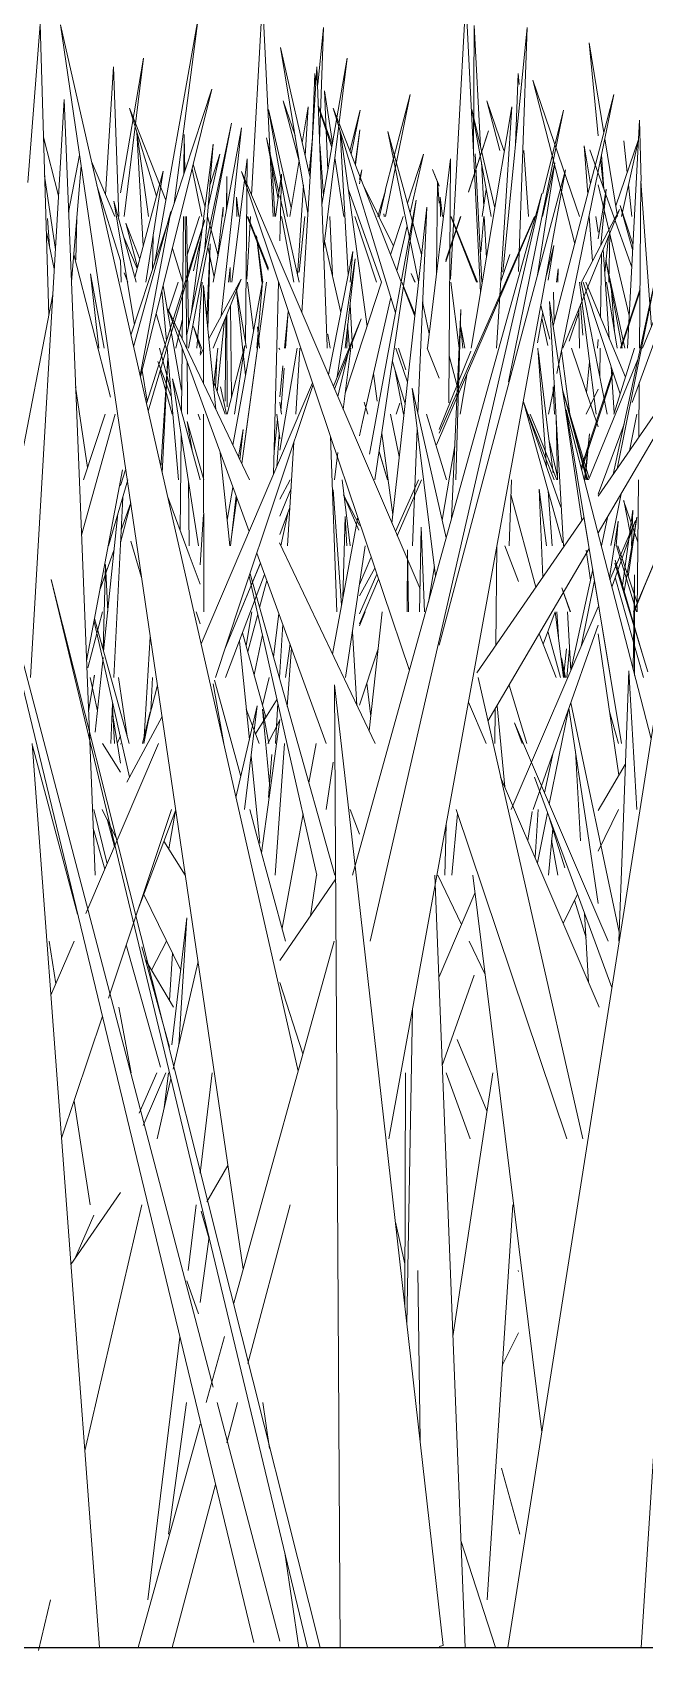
# Model space of a CAD drawing. Header units: millimetres. Extents: x -9575 to 27274, y -4387 to 11354.
# Drawn here: x -7275.6 to -7250, y 3047.9 to 3115.6 of the extents above; entities that cross this region are included whole.
import ezdxf

# ---------------------------------------------------------------- set-up
doc = ezdxf.new("R2010")
doc.units = ezdxf.units.MM
doc.layers.add('G-IMPT', color=8, linetype='Continuous', lineweight=9)

# ---------------------------------------------------------------- blocks, each defined once
blk = doc.blocks.new('Grass Array - 25_dwg-439225-North')
at = {"layer": 'G-IMPT'}
for p, q in [((-7270.509, 3105.937), (-7268.674, 3116.238)), ((-7269.675, 3108.476), (-7268.674, 3116.238)), ((-7257.136, 3110.69), (-7257.108, 3115.929)), ((-7256.841, 3110.872), (-7257.108, 3115.929)), ((-7263.979, 3109.559), (-7265.217, 3115.009)), ((-7264.071, 3108.06), (-7265.217, 3115.009)), ((-7263.055, 3110.931), (-7263.636, 3112.546)), ((-7263.235, 3109.886), (-7263.378, 3113.195)), ((-7263.041, 3111.013), (-7263.378, 3113.195)), ((-7263.075, 3110.816), (-7263.634, 3112.491)), ((-7250.682, 3102.413), (-7250.182, 3111.957)), ((-7250.113, 3109.413), (-7250.182, 3111.957)), ((-7268.047, 3105.172), (-7266.855, 3111.647)), ((-7267.705, 3103.766), (-7266.855, 3111.647)), ((-7265.804, 3111.229), (-7265.324, 3108.671)), ((-7265.804, 3111.229), (-7265.288, 3108.935)), ((-7265.288, 3108.935), (-7265.804, 3111.229)), ((-7262.095, 3110.114), (-7261.905, 3111.56)), ((-7262.084, 3110.087), (-7261.905, 3111.56)), ((-7268.973, 3103.841), (-7268.039, 3110.964)), ((-7268.392, 3106.584), (-7268.039, 3110.964)), ((-7252.496, 3110.884), (-7252.349, 3108.859)), ((-7252.496, 3110.884), (-7252.236, 3109.292)), ((-7252.236, 3109.292), (-7252.496, 3110.884)), ((-7252.243, 3110.69), (-7252.252, 3110.726)), ((-7250.505, 3105.807), (-7252.252, 3110.726)), ((-7251.665, 3109.074), (-7251.771, 3110.504)), ((-7272.16, 3107.931), (-7273.145, 3110.236)), ((-7262.566, 3107.931), (-7262.945, 3110.387)), ((-7256.708, 3108.352), (-7256.806, 3110.215)), ((-7271.932, 3106.067), (-7272.917, 3109.23)), ((-7267.482, 3108.241), (-7267.472, 3109.607)), ((-7267.471, 3108.301), (-7267.472, 3109.607)), ((-7250.611, 3103.777), (-7251.904, 3109.253)), ((-7265.256, 3108.794), (-7264.441, 3105.172)), ((-7264.441, 3105.172), (-7265.256, 3108.794)), ((-7260.986, 3105.173), (-7262.38, 3109.051)), ((-7261.15, 3107.931), (-7260.824, 3109.02)), ((-7261.077, 3107.931), (-7260.824, 3109.02)), ((-7256.773, 3107.931), (-7256.598, 3109.053)), ((-7251.904, 3106.993), (-7251.572, 3109.073)), ((-7251.8, 3106.721), (-7251.572, 3109.073)), ((-7274.906, 3106.698), (-7274.994, 3107.84)), ((-7269.083, 3103.32), (-7269.161, 3107.931)), ((-7265.185, 3107.931), (-7264.667, 3105.172)), ((-7263.044, 3105.437), (-7263.151, 3107.931)), ((-7261.195, 3105.172), (-7262.114, 3107.931)), ((-7260.896, 3108.038), (-7260.874, 3107.931)), ((-7260.896, 3108.038), (-7260.871, 3107.931)), ((-7256.827, 3106.442), (-7256.695, 3107.931)), ((-7256.594, 3106.198), (-7256.685, 3107.931)), ((-7252.282, 3107.931), (-7252.146, 3106.058)), ((-7252.013, 3107.931), (-7251.904, 3107.267)), ((-7251.904, 3107.267), (-7252.013, 3107.931)), ((-7250.454, 3106.775), (-7250.992, 3108.386)), ((-7250.466, 3106.543), (-7250.992, 3108.386)), ((-7275.042, 3107.341), (-7274.704, 3105.743)), ((-7274.704, 3105.743), (-7275.042, 3107.341)), ((-7271.212, 3105.808), (-7271.709, 3107.642)), ((-7271.123, 3106.145), (-7271.709, 3107.642)), ((-7270.559, 3107.101), (-7270.586, 3105.705)), ((-7266.229, 3107.113), (-7266.007, 3105.172)), ((-7266.229, 3107.113), (-7265.958, 3105.172)), ((-7251.416, 3107.188), (-7251.456, 3105.172)), ((-7271.227, 3105.751), (-7271.79, 3107.068)), ((-7268.167, 3106.781), (-7268.317, 3103.67)), ((-7268.167, 3106.781), (-7268.268, 3103.191)), ((-7262.695, 3103.904), (-7263.375, 3106.895)), ((-7254.075, 3105.468), (-7253.761, 3106.72)), ((-7254.006, 3105.266), (-7253.761, 3106.72)), ((-7251.482, 3107.086), (-7251.629, 3105.588)), ((-7267.334, 3105.791), (-7267.399, 3105.172)), ((-7267.334, 3105.791), (-7267.327, 3105.172)), ((-7272.614, 3102.413), (-7273.186, 3105.532)), ((-7272.839, 3102.413), (-7273.186, 3105.532)), ((-7271.62, 3105.172), (-7271.772, 3105.575)), ((-7268.728, 3102.413), (-7268.506, 3105.172)), ((-7259.743, 3105.539), (-7259.598, 3105.172)), ((-7259.743, 3105.539), (-7259.582, 3105.172)), ((-7259.582, 3105.172), (-7259.743, 3105.539)), ((-7253.584, 3105.741), (-7253.662, 3105.172)), ((-7253.584, 3105.741), (-7253.602, 3105.172)), ((-7253.602, 3105.172), (-7253.584, 3105.741)), ((-7251.561, 3105.172), (-7251.109, 3102.413)), ((-7251.109, 3102.413), (-7251.561, 3105.172)), ((-7267.075, 3104.941), (-7266.692, 3101.278)), ((-7267.075, 3104.941), (-7266.653, 3102.413)), ((-7266.653, 3102.413), (-7267.075, 3104.941)), ((-7251.224, 3103.114), (-7251.349, 3104.809)), ((-7270.013, 3102.413), (-7270.431, 3103.872)), ((-7267.539, 3100.195), (-7267.514, 3103.721)), ((-7267.462, 3099.964), (-7267.466, 3103.84)), ((-7267.316, 3104.209), (-7267.272, 3100.366)), ((-7265.053, 3102.413), (-7264.899, 3103.945)), ((-7265.011, 3102.413), (-7264.899, 3103.945)), ((-7254.45, 3102.634), (-7254.235, 3103.908)), ((-7252.697, 3102.413), (-7252.715, 3104.077)), ((-7252.549, 3102.958), (-7252.643, 3104.253)), ((-7268.538, 3102.413), (-7268.865, 3103.318)), ((-7268.865, 3103.318), (-7268.586, 3102.413)), ((-7267.565, 3103.597), (-7267.881, 3100.588)), ((-7262.437, 3102.413), (-7262.413, 3103.403)), ((-7262.328, 3102.413), (-7262.413, 3103.403)), ((-7269.831, 3100.712), (-7270.292, 3102.413)), ((-7268.594, 3102.196), (-7268.554, 3102.413)), ((-7268.025, 3100.792), (-7267.85, 3102.413)), ((-7265.256, 3102.36), (-7265.292, 3102.413)), ((-7263.238, 3103.006), (-7263.14, 3102.413)), ((-7259.903, 3100.989), (-7260.392, 3102.413)), ((-7259.974, 3101.509), (-7260.275, 3102.413)), ((-7251.904, 3102.777), (-7251.94, 3102.413)), ((-7269.821, 3100.418), (-7270.366, 3101.858)), ((-7260.002, 3100.088), (-7260.534, 3101.859)), ((-7252.396, 3100.564), (-7252.273, 3101.842)), ((-7265.256, 3100.382), (-7265.126, 3101.677)), ((-7265.204, 3099.777), (-7265.073, 3101.576)), ((-7267.544, 3099.654), (-7268.009, 3100.943)), ((-7267.485, 3099.654), (-7267.744, 3100.801)), ((-7253.733, 3099.654), (-7253.798, 3100.791)), ((-7252.406, 3099.654), (-7251.904, 3100.704)), ((-7268.594, 3099.42), (-7268.681, 3099.654)), ((-7265.375, 3099.654), (-7265.256, 3098.619)), ((-7265.256, 3100.149), (-7265.187, 3099.654)), ((-7260.244, 3097.882), (-7260.619, 3099.654)), ((-7268.431, 3096.895), (-7269.133, 3099.343)), ((-7265.486, 3098.085), (-7265.35, 3099.442)), ((-7265.373, 3097.464), (-7265.276, 3098.794))]:
    blk.add_line(p, q, dxfattribs=at)
blk = doc.blocks.new('Grass Array - Grass Array-440235-North')
blk.add_blockref('Grass Array - 25_dwg-439225-North', (0, 0))
blk = doc.blocks.new('Grass Array - 25_dwg-V35-North')
at = {"layer": 'G-IMPT'}
for p, q in [((-7250.975, 3102.413), (-7250.155, 3104.899)), ((-7250.94, 3102.413), (-7250.156, 3104.818))]:
    blk.add_line(p, q, dxfattribs=at)
blk = doc.blocks.new('Grass Array - Grass Array-440908-North')
blk.add_blockref('Grass Array - 25_dwg-V35-North', (0, 0))
blk.add_blockref('Grass Array - 25_dwg-V35-North', (0, 0))
blk = doc.blocks.new('Grass Array - 25_dwg-V18-North')
at = {"layer": 'G-IMPT'}
for p, q in [((-6519.84, 3108.958), (-6518.998, 3111.512)), ((-6519.835, 3108.945), (-6518.998, 3111.512)), ((-6520.785, 3106.093), (-6520.179, 3107.931)), ((-6520.785, 3106.029), (-6520.165, 3107.931))]:
    blk.add_line(p, q, dxfattribs=at)
blk = doc.blocks.new('Grass Array - 25_dwg-V41-North')
at = {"layer": 'G-IMPT'}
for p, q in [((-7266.435, 3108.817), (-7265.98, 3117.043)), ((-7265.531, 3107.931), (-7265.98, 3117.043)), ((-7263.654, 3113.449), (-7263.415, 3115.838)), ((-7263.582, 3111.063), (-7263.415, 3115.838)), ((-7271.932, 3108.916), (-7270.962, 3114.557)), ((-7271.777, 3107.931), (-7270.962, 3114.557)), ((-7252.285, 3115.196), (-7251.904, 3111.311)), ((-7252.285, 3115.196), (-7251.673, 3111.436)), ((-7251.673, 3111.436), (-7252.285, 3115.196)), ((-7272.553, 3108.851), (-7272.225, 3114.194)), ((-7272.225, 3114.194), (-7271.998, 3107.931)), ((-7263.902, 3110.977), (-7263.79, 3113.912)), ((-7263.756, 3113.449), (-7263.79, 3113.912)), ((-7252.894, 3106.786), (-7254.652, 3113.635)), ((-7252.689, 3107.931), (-7254.652, 3113.635)), ((-7264.608, 3111.318), (-7265.106, 3112.771)), ((-7264.44, 3110.25), (-7265.106, 3112.771)), ((-7260.837, 3109.02), (-7259.784, 3113.03)), ((-7260.827, 3107.931), (-7259.784, 3113.03)), ((-7270.422, 3108.777), (-7271.549, 3112.47)), ((-7270.034, 3108.606), (-7271.549, 3112.47)), ((-7264.77, 3108.296), (-7265.729, 3112.409)), ((-7264.927, 3107.931), (-7265.729, 3112.409)), ((-7264.311, 3111.018), (-7264.058, 3112.515)), ((-7264.187, 3110.474), (-7264.058, 3112.515)), ((-7262.313, 3110.669), (-7261.888, 3112.376)), ((-7262.261, 3110.538), (-7261.888, 3112.376)), ((-7270.978, 3106.69), (-7271.246, 3111.476)), ((-7270.756, 3107.931), (-7271.239, 3111.454)), ((-7264.024, 3109.756), (-7263.878, 3111.22)), ((-7256.775, 3110.69), (-7256.504, 3111.512)), ((-7256.772, 3110.69), (-7256.504, 3111.512)), ((-7251.632, 3111.184), (-7251.102, 3107.931)), ((-7251.102, 3107.931), (-7251.632, 3111.184)), ((-7268.245, 3108.405), (-7267.759, 3110.537)), ((-7268.176, 3109.263), (-7267.759, 3110.537)), ((-7263.423, 3108.797), (-7263.579, 3110.97)), ((-7251.175, 3108.381), (-7250.222, 3111.151)), ((-7250.937, 3107.931), (-7250.225, 3111.136)), ((-7250.695, 3109.776), (-7250.831, 3111.098)), ((-7268.93, 3109.919), (-7268.525, 3107.931)), ((-7268.879, 3110.126), (-7268.386, 3108.317)), ((-7266.627, 3110.348), (-7267.26, 3105.172)), ((-7266.627, 3110.348), (-7266.686, 3102.608)), ((-7265.462, 3107.931), (-7265.568, 3109.97)), ((-7264.831, 3107.931), (-7264.436, 3110.274)), ((-7261.918, 3109.29), (-7261.809, 3109.889)), ((-7261.918, 3109.479), (-7261.809, 3109.889)), ((-7251.807, 3110.325), (-7251.692, 3109.151)), ((-7264.504, 3105.452), (-7264.265, 3109.237)), ((-7258.68, 3105.581), (-7258.647, 3109.413)), ((-7258.58, 3108.489), (-7258.647, 3109.413)), ((-7250.505, 3107.931), (-7250.642, 3109.261)), ((-7267.05, 3107.931), (-7267.066, 3108.732)), ((-7266.964, 3107.931), (-7267.066, 3108.732)), ((-7273.76, 3107.896), (-7273.807, 3106.114)), ((-7269.139, 3106.325), (-7268.613, 3107.931)), ((-7268.281, 3107.931), (-7267.845, 3106.333)), ((-7267.864, 3106.166), (-7267.628, 3108.316)), ((-7267.644, 3107.931), (-7267.628, 3108.316)), ((-7266.629, 3105.309), (-7266.484, 3107.931)), ((-7266.616, 3107.931), (-7265.735, 3105.684)), ((-7266.599, 3107.931), (-7265.726, 3105.751)), ((-7264.441, 3105.597), (-7264.207, 3107.931)), ((-7269.322, 3105.172), (-7269.756, 3106.592)), ((-7268.874, 3105.649), (-7268.594, 3106.876)), ((-7268.265, 3106.658), (-7268.007, 3105.389)), ((-7271.932, 3106.114), (-7271.898, 3105.172)), ((-7269.939, 3103.881), (-7269.517, 3105.172)), ((-7266.353, 3103.148), (-7266.612, 3105.172)), ((-7253.129, 3102.702), (-7252.713, 3103.909)), ((-7269.612, 3102.413), (-7269.335, 3103.627)), ((-7266.192, 3103.313), (-7266.106, 3102.413)), ((-7254.275, 3103.673), (-7254.023, 3102.531)), ((-7267.946, 3100.77), (-7267.894, 3102.009)), ((-7260.068, 3099.654), (-7260.437, 3101.537)), ((-7260.219, 3100.117), (-7260.37, 3099.654))]:
    blk.add_line(p, q, dxfattribs=at)
blk = doc.blocks.new('Grass Array - Grass Array-V47-North')
for name, p in [('Grass Array - 25_dwg-V41-North', (0, 0)), ('Grass Array - 25_dwg-V18-North', (-737.506, 0)), ('Grass Array - 25_dwg-V18-North', (-737.506, 0)), ('Grass Array - 25_dwg-V18-North', (-737.506, 0))]:
    blk.add_blockref(name, p)
blk = doc.blocks.new('Grass Array - 25_dwg-V48-North')
at = {"layer": 'G-IMPT'}
for p, q in [((-7258.099, 3105.309), (-7257.45, 3117.043)), ((-7256.845, 3104.766), (-7257.45, 3117.043)), ((-7275.817, 3109.352), (-7275.3, 3115.987)), ((-7274.936, 3103.779), (-7275.3, 3115.987)), ((-7272.655, 3103.77), (-7274.446, 3115.957)), ((-7264.484, 3072.14), (-7274.446, 3115.957)), ((-7255.911, 3105.597), (-7254.885, 3115.838)), ((-7255.242, 3105.623), (-7254.885, 3115.838)), ((-7263.487, 3108.425), (-7262.432, 3114.557)), ((-7263.418, 3106.54), (-7262.432, 3114.557)), ((-7264.327, 3103.896), (-7263.695, 3114.194)), ((-7263.695, 3114.194), (-7263.27, 3102.481)), ((-7255.372, 3110.977), (-7255.26, 3113.912)), ((-7255.226, 3113.449), (-7255.26, 3113.912)), ((-7271.49, 3102.956), (-7268.101, 3113.261)), ((-7271.092, 3101.207), (-7268.101, 3113.261)), ((-7274.292, 3112.821), (-7275.701, 3088.618)), ((-7274.292, 3112.821), (-7273.833, 3101.368)), ((-7255.863, 3110.69), (-7256.576, 3112.771)), ((-7256.026, 3110.69), (-7256.576, 3112.771)), ((-7253.795, 3103.355), (-7251.254, 3113.03)), ((-7253.641, 3101.36), (-7251.254, 3113.03)), ((-7260.404, 3103.899), (-7263.019, 3112.47)), ((-7260.165, 3105.193), (-7263.019, 3112.47)), ((-7257.232, 3102.413), (-7255.528, 3112.515)), ((-7256.24, 3108.296), (-7257.199, 3112.409)), ((-7256.397, 3107.931), (-7257.199, 3112.409)), ((-7256.166, 3102.413), (-7255.528, 3112.515)), ((-7255.667, 3100.999), (-7253.358, 3112.376)), ((-7254.226, 3108.885), (-7253.358, 3112.376)), ((-7274.526, 3108.8), (-7275.159, 3111.249)), ((-7269.272, 3109.7), (-7269.255, 3111.362)), ((-7269.236, 3109.809), (-7269.255, 3111.362)), ((-7269.154, 3102.982), (-7267.281, 3111.834)), ((-7269.073, 3102.413), (-7267.281, 3111.834)), ((-7262.381, 3105.493), (-7262.716, 3111.476)), ((-7261.594, 3103.318), (-7262.709, 3111.454)), ((-7260.722, 3111.493), (-7259.439, 3105.206)), ((-7260.722, 3111.493), (-7259.315, 3106.333)), ((-7274.103, 3108.112), (-7273.644, 3110.499)), ((-7259.902, 3108.484), (-7259.229, 3110.537)), ((-7259.79, 3108.076), (-7259.229, 3110.537)), ((-7256.79, 3105.172), (-7257.067, 3110.546)), ((-7254.83, 3107.931), (-7255.028, 3110.69)), ((-7273.986, 3105.193), (-7273.58, 3110.062)), ((-7271.328, 3105.375), (-7270.145, 3109.82)), ((-7270.866, 3105.172), (-7270.145, 3109.82)), ((-7263.122, 3098.712), (-7266.862, 3109.814)), ((-7259.375, 3092.339), (-7266.862, 3109.814)), ((-7258.097, 3110.348), (-7259.067, 3102.413)), ((-7258.855, 3109.894), (-7258.58, 3109.193)), ((-7258.855, 3109.894), (-7258.58, 3109.208)), ((-7258.58, 3089.983), (-7253.279, 3109.889)), ((-7258.097, 3110.348), (-7258.175, 3100.119)), ((-7255.289, 3098.865), (-7253.279, 3109.889)), ((-7254.456, 3105.467), (-7253.724, 3110.169)), ((-7254.246, 3107.931), (-7253.724, 3110.169)), ((-7274.657, 3106.549), (-7275.11, 3109.625)), ((-7265.183, 3109.695), (-7265.426, 3107.931)), ((-7265.426, 3107.931), (-7265.183, 3109.695)), ((-7265.183, 3109.695), (-7265.256, 3106.907)), ((-7260.493, 3106.679), (-7261.734, 3109.194)), ((-7250.177, 3102.413), (-7250.116, 3109.413)), ((-7249.678, 3103.308), (-7250.116, 3109.413)), ((-7271.344, 3103.4), (-7272.202, 3108.574)), ((-7271.272, 3105.172), (-7272.202, 3108.574)), ((-7262.204, 3080.341), (-7254.271, 3108.885)), ((-7261.498, 3097.975), (-7259.534, 3108.613)), ((-7261.269, 3096.895), (-7259.534, 3108.613)), ((-7258.52, 3107.931), (-7258.536, 3108.732)), ((-7258.434, 3107.931), (-7258.536, 3108.732)), ((-7256.739, 3098.152), (-7254.271, 3108.885)), ((-7271.379, 3102.469), (-7269.815, 3108.131)), ((-7271.105, 3101.264), (-7269.815, 3108.131)), ((-7270.84, 3100.098), (-7268.399, 3107.792)), ((-7270.768, 3099.782), (-7268.399, 3107.792)), ((-7269.344, 3102.809), (-7269.291, 3107.931)), ((-7269.148, 3102.413), (-7269.214, 3107.931)), ((-7260.609, 3106.325), (-7260.083, 3107.931)), ((-7260.292, 3097.449), (-7259.097, 3108.316)), ((-7259.462, 3099.683), (-7259.097, 3108.316)), ((-7258.685, 3098.366), (-7254.557, 3107.931)), ((-7258.58, 3098.853), (-7254.572, 3107.931)), ((-7258.085, 3107.931), (-7257.004, 3105.172)), ((-7258.069, 3107.931), (-7256.963, 3105.172)), ((-7253.397, 3102.413), (-7251.019, 3108.218)), ((-7252.608, 3105.172), (-7251.019, 3108.218)), ((-7260.344, 3105.649), (-7259.914, 3107.534)), ((-7255.696, 3048), (-7246.287, 3107.637)), ((-7262.19, 3106.458), (-7263.212, 3101.295)), ((-7262.19, 3106.458), (-7262.3, 3105.172)), ((-7251.449, 3102.825), (-7251.704, 3106.546)), ((-7272.345, 3100.356), (-7273.89, 3106.339)), ((-7262.844, 3101.218), (-7262.098, 3106.156)), ((-7262.514, 3102.413), (-7262.098, 3106.156)), ((-7255.99, 3105.201), (-7255.609, 3106.342)), ((-7251.806, 3103.681), (-7251.767, 3106.391)), ((-7250.786, 3102.413), (-7251.586, 3106.1)), ((-7250.909, 3102.413), (-7251.586, 3106.1)), ((-7251.282, 3097.119), (-7249.361, 3106.01)), ((-7251.113, 3097.364), (-7249.361, 3106.01)), ((-7250.046, 3102.413), (-7248.566, 3106.008)), ((-7268.229, 3102.8), (-7266.872, 3105.301)), ((-7268.046, 3102.413), (-7266.872, 3105.301)), ((-7267.22, 3098.358), (-7265.982, 3105.195)), ((-7266.849, 3097.579), (-7265.805, 3105.172)), ((-7265.805, 3105.172), (-7266.677, 3098.827)), ((-7266.217, 3102.413), (-7265.982, 3105.195)), ((-7265.301, 3105.172), (-7265.511, 3097.143)), ((-7262.507, 3100.532), (-7260.987, 3105.172)), ((-7259.588, 3103.849), (-7260.135, 3105.172)), ((-7257.729, 3102.413), (-7258.081, 3105.172)), ((-7252, 3099.654), (-7252.688, 3105.172)), ((-7251.538, 3099.654), (-7252.62, 3105.172)), ((-7250.987, 3100.503), (-7252.54, 3105.172)), ((-7250.77, 3101.201), (-7252.43, 3105.172)), ((-7250.49, 3100.144), (-7248.566, 3105.373)), ((-7276.259, 3096.895), (-7274.767, 3104.657)), ((-7270.007, 3102.724), (-7270.192, 3104.835)), ((-7269.366, 3100.653), (-7270.144, 3105.031)), ((-7267.929, 3099.842), (-7268.456, 3105.041)), ((-7268.452, 3100.938), (-7268.456, 3105.041)), ((-7261.786, 3099.329), (-7260.598, 3104.535)), ((-7259.599, 3103.75), (-7260.074, 3104.962)), ((-7253.753, 3103.514), (-7253.78, 3104.766)), ((-7250.975, 3102.413), (-7250.155, 3104.899)), ((-7250.94, 3102.413), (-7250.156, 3104.818)), ((-7272.655, 3103.77), (-7266.788, 3063.849)), ((-7266.541, 3094.734), (-7269.945, 3104.068)), ((-7266.523, 3096.895), (-7269.945, 3104.068)), ((-7262.208, 3102.413), (-7262.31, 3104.241)), ((-7259.265, 3104.351), (-7258.993, 3103.017)), ((-7258.057, 3095.265), (-7257.671, 3104.028)), ((-7257.872, 3096.895), (-7257.671, 3104.028)), ((-7253.942, 3102.795), (-7254.315, 3104.208)), ((-7253.943, 3104.369), (-7253.357, 3094.136)), ((-7253.943, 3104.369), (-7252.6, 3095.199)), ((-7263.008, 3100.819), (-7261.842, 3103.642)), ((-7262.956, 3100.697), (-7261.842, 3103.642)), ((-7257.662, 3103.313), (-7257.576, 3102.413)), ((-7257.662, 3103.313), (-7257.503, 3102.413)), ((-7269.497, 3096.895), (-7269.98, 3102.413)), ((-7269.376, 3099.755), (-7269.348, 3102.413)), ((-7268.594, 3102.126), (-7268.438, 3102.413)), ((-7267.455, 3099.654), (-7266.715, 3102.523)), ((-7267.147, 3099.654), (-7266.715, 3102.523)), ((-7265.256, 3098.137), (-7264.521, 3102.413)), ((-7264.587, 3099.654), (-7264.418, 3102.413)), ((-7263.268, 3102.413), (-7263.27, 3102.481)), ((-7262.269, 3102.413), (-7262.593, 3099.85)), ((-7258.58, 3101.152), (-7259.075, 3102.413)), ((-7254.42, 3102.217), (-7254.434, 3102.413)), ((-7251.904, 3099.126), (-7253.029, 3102.413)), ((-7251.904, 3096.213), (-7247.644, 3102.413)), ((-7251.904, 3094.682), (-7247.375, 3102.413)), ((-7251.842, 3101.206), (-7251.825, 3102.413)), ((-7251.252, 3099.654), (-7250.392, 3102.413)), ((-7270.232, 3097.423), (-7269.944, 3101.997)), ((-7270.177, 3097.181), (-7269.944, 3101.996)), ((-7269.121, 3100.155), (-7269.141, 3101.864)), ((-7262.381, 3102.216), (-7262.826, 3100.393)), ((-7258.58, 3099.015), (-7257.253, 3102.288)), ((-7258.16, 3102.092), (-7257.827, 3100.872)), ((-7254.42, 3102.217), (-7254.079, 3097.46)), ((-7254.407, 3102.217), (-7253.987, 3098.732)), ((-7253.095, 3099.654), (-7253.449, 3102.298)), ((-7252.317, 3096.895), (-7250.24, 3101.941)), ((-7272.99, 3080.341), (-7273.833, 3101.368)), ((-7270.811, 3100.189), (-7271.025, 3101.478)), ((-7269.764, 3099.654), (-7270.264, 3101.486)), ((-7268.667, 3094.136), (-7269.755, 3101.127)), ((-7268.584, 3096.895), (-7269.755, 3101.127)), ((-7261.165, 3100.192), (-7261.324, 3101.352)), ((-7257.697, 3099.654), (-7257.42, 3101.298)), ((-7252.625, 3097.412), (-7251.297, 3101.436)), ((-7251.689, 3100.117), (-7251.278, 3101.377)), ((-7251.235, 3099.708), (-7251.368, 3101.648)), ((-7273.81, 3100.799), (-7273.312, 3097.417)), ((-7268.552, 3090.033), (-7263.879, 3100.958)), ((-7266.895, 3091.787), (-7263.855, 3100.887)), ((-7258.724, 3092.863), (-7259.704, 3100.746)), ((-7258.277, 3094.474), (-7259.704, 3100.746)), ((-7253.742, 3100.865), (-7253.99, 3099.654)), ((-7252.284, 3096.977), (-7253.405, 3100.676)), ((-7252.341, 3096.895), (-7253.405, 3100.676)), ((-7250.209, 3098.715), (-7250.189, 3100.962)), ((-7273.56, 3094.577), (-7272.157, 3099.654)), ((-7272.576, 3099.654), (-7273.483, 3096.895)), ((-7269.121, 3100.155), (-7269.115, 3099.654)), ((-7268.441, 3091.377), (-7268.45, 3099.654)), ((-7261.56, 3099.654), (-7261.712, 3100.159)), ((-7261.562, 3099.654), (-7261.712, 3100.159)), ((-7259.109, 3099.654), (-7258.267, 3096.895)), ((-7255.044, 3100.165), (-7253.399, 3094.267)), ((-7255.044, 3100.165), (-7253.469, 3095.75)), ((-7253.469, 3095.75), (-7255.044, 3100.165)), ((-7254.841, 3099.654), (-7253.76, 3096.895)), ((-7254.753, 3099.654), (-7254.387, 3098.739)), ((-7253.25, 3099.835), (-7249.693, 3086.049)), ((-7253.25, 3099.835), (-7251.722, 3090.646)), ((-7250.925, 3085.859), (-7253.25, 3099.835)), ((-7251.689, 3100.117), (-7252.601, 3097.319)), ((-7250.593, 3098.121), (-7250.29, 3099.654)), ((-7268.905, 3098.053), (-7269.133, 3099.34)), ((-7266.987, 3097.868), (-7266.783, 3099.015)), ((-7266.923, 3097.734), (-7266.783, 3099.015)), ((-7261.786, 3099.329), (-7261.918, 3098.748)), ((-7259.696, 3094.136), (-7259.49, 3099.024)), ((-7253.609, 3096.895), (-7253.666, 3099.535)), ((-7253.078, 3099.524), (-7252.383, 3096.895)), ((-7250.824, 3099.238), (-7251.904, 3096.303)), ((-7269.427, 3094.784), (-7269.386, 3098.755)), ((-7266.849, 3097.579), (-7266.677, 3098.827)), ((-7264.925, 3094.136), (-7264.659, 3098.482)), ((-7262.869, 3091.377), (-7263.134, 3098.712)), ((-7263.122, 3098.712), (-7259.822, 3088.913)), ((-7260.981, 3098.845), (-7260.513, 3095.434)), ((-7255.289, 3098.865), (-7260.678, 3069.306)), ((-7258.445, 3095.216), (-7257.922, 3098.318)), ((-7253.648, 3096.895), (-7254.387, 3098.739)), ((-7253.987, 3098.732), (-7253.801, 3097.189)), ((-7253.612, 3097.032), (-7253.963, 3098.54)), ((-7252.479, 3096.895), (-7252.271, 3098.825)), ((-7252.452, 3096.895), (-7252.271, 3098.825)), ((-7267.42, 3094.823), (-7267.746, 3098.038)), ((-7262.822, 3098.041), (-7262.966, 3096.895)), ((-7256.739, 3098.152), (-7261.468, 3077.582)), ((-7260.743, 3096.895), (-7261.094, 3098.079)), ((-7260.734, 3096.895), (-7261.092, 3098.09)), ((-7271.848, 3097.315), (-7273.35, 3089.322)), ((-7271.723, 3097.316), (-7271.932, 3096.657)), ((-7260.292, 3097.449), (-7260.551, 3095.085)), ((-7246.969, 3096.979), (-7250.102, 3048)), ((-7272.438, 3094.136), (-7271.622, 3096.895)), ((-7269.08, 3096.792), (-7269.049, 3094.136)), ((-7267.459, 3095.216), (-7267.216, 3096.585)), ((-7265.256, 3096.095), (-7264.823, 3096.895)), ((-7265.256, 3095.377), (-7264.778, 3096.534)), ((-7262.661, 3091.67), (-7263.018, 3096.483)), ((-7262.302, 3094.136), (-7262.635, 3096.895)), ((-7261.918, 3094.982), (-7262.587, 3096.271)), ((-7261.945, 3094.795), (-7262.587, 3096.271)), ((-7260.4, 3094.731), (-7259.445, 3096.895)), ((-7259.32, 3096.895), (-7260.327, 3094.561)), ((-7255.547, 3096.895), (-7255.644, 3094.136)), ((-7254.517, 3092.41), (-7255.569, 3096.286)), ((-7254.383, 3096.504), (-7254.075, 3094.136)), ((-7254.383, 3096.504), (-7254.235, 3092.82)), ((-7254.006, 3096.442), (-7253.84, 3094.136)), ((-7251.377, 3094.152), (-7250.951, 3096.309)), ((-7250.426, 3091.377), (-7248.109, 3096.895)), ((-7250.224, 3096.895), (-7250.272, 3091.377)), ((-7249.961, 3092.441), (-7248.099, 3096.895)), ((-7272.205, 3088.618), (-7271.838, 3096.164)), ((-7271.93, 3094.283), (-7271.503, 3095.932)), ((-7271.905, 3094.803), (-7271.503, 3095.934)), ((-7269.049, 3093.762), (-7269.958, 3096.218)), ((-7267.317, 3094.136), (-7267.088, 3096.233)), ((-7267.298, 3094.31), (-7267.049, 3096.126)), ((-7267.298, 3094.31), (-7267.049, 3096.126)), ((-7265.256, 3094.612), (-7264.826, 3095.749)), ((-7250.885, 3092.469), (-7250.459, 3095.631)), ((-7250.247, 3094.286), (-7250.844, 3096.029)), ((-7250.828, 3096.029), (-7250.578, 3094.754)), ((-7250.511, 3094.136), (-7250.459, 3095.631)), ((-7272.635, 3089.721), (-7272.039, 3095.487)), ((-7268.594, 3093.346), (-7268.446, 3095.449)), ((-7265.205, 3094.136), (-7264.922, 3095.497)), ((-7263.043, 3089.601), (-7261.985, 3095.335)), ((-7262.607, 3091.964), (-7262.515, 3095.364)), ((-7262.438, 3094.136), (-7262.515, 3095.364)), ((-7259.329, 3094.915), (-7259.392, 3091.377)), ((-7259.329, 3094.915), (-7259.19, 3091.377)), ((-7256.988, 3088.812), (-7252.503, 3095.342)), ((-7251.525, 3095.328), (-7251.767, 3094.136)), ((-7251.078, 3095.164), (-7251.432, 3092.791)), ((-7251.414, 3092.72), (-7250.348, 3095.195)), ((-7251.335, 3092.412), (-7250.348, 3095.195)), ((-7251.078, 3095.164), (-7251.152, 3094.136)), ((-7250.818, 3092.237), (-7250.284, 3095.336)), ((-7250.646, 3092.85), (-7250.284, 3095.336)), ((-7271.437, 3094.136), (-7271.501, 3094.33)), ((-7271.044, 3092.809), (-7271.501, 3094.33)), ((-7267.42, 3094.823), (-7267.35, 3094.136)), ((-7265.27, 3094.269), (-7261.258, 3085.859)), ((-7272.787, 3092.319), (-7272.194, 3093.989)), ((-7269.049, 3093.762), (-7268.594, 3092.533)), ((-7263.304, 3085.859), (-7266.212, 3093.832)), ((-7262.495, 3088.618), (-7261.678, 3094.136)), ((-7261.918, 3092.514), (-7261.438, 3093.632)), ((-7259.911, 3091.377), (-7259.901, 3093.971)), ((-7259.864, 3091.377), (-7259.901, 3093.971)), ((-7252.285, 3094.032), (-7256.528, 3086.788)), ((-7256.199, 3089.962), (-7256.154, 3094.12)), ((-7255.242, 3092.642), (-7255.828, 3094.136)), ((-7252.235, 3092.705), (-7252.417, 3093.949)), ((-7250.306, 3091.377), (-7251.138, 3094.136)), ((-7250.269, 3091.752), (-7251.088, 3094.136)), ((-7277.172, 3092.954), (-7266.34, 3048.206)), ((-7272.657, 3089.8), (-7272.562, 3093.354)), ((-7272.463, 3091.383), (-7272.562, 3093.354)), ((-7266.063, 3093.423), (-7267.557, 3089.807)), ((-7267.522, 3088.618), (-7265.888, 3092.942)), ((-7266.913, 3091.377), (-7266.059, 3093.413)), ((-7264.937, 3085.819), (-7266.533, 3092.87)), ((-7262.948, 3080.341), (-7266.501, 3092.968)), ((-7261.268, 3093.208), (-7261.918, 3092.041)), ((-7261.918, 3091.293), (-7261.184, 3092.956)), ((-7259.024, 3091.783), (-7258.774, 3093.266)), ((-7253.053, 3088.918), (-7252.138, 3093.152)), ((-7249.823, 3088.862), (-7251.204, 3093.416)), ((-7251.196, 3093.532), (-7250.06, 3089.641)), ((-7250.441, 3088.948), (-7250.386, 3092.924)), ((-7250.38, 3088.711), (-7250.386, 3092.924)), ((-7263.561, 3048), (-7274.832, 3092.733)), ((-7272.93, 3084.81), (-7274.832, 3092.733)), ((-7266.102, 3091.55), (-7265.794, 3092.686)), ((-7261.112, 3092.742), (-7261.918, 3090.874)), ((-7253.438, 3092.376), (-7253.087, 3091.377)), ((-7253.438, 3092.376), (-7253.062, 3091.377)), ((-7252.061, 3092.685), (-7252.621, 3089.92)), ((-7250.72, 3091.132), (-7251.193, 3092.813)), ((-7249.961, 3092.441), (-7250.406, 3091.377)), ((-7266.895, 3091.787), (-7267.954, 3088.618)), ((-7255.56, 3083.1), (-7251.904, 3091.583)), ((-7268.044, 3058.901), (-7276.564, 3091.377)), ((-7273.292, 3089.021), (-7272.682, 3091.377)), ((-7273.039, 3090.973), (-7271.557, 3084.455)), ((-7273.016, 3091.1), (-7271.569, 3085.859)), ((-7271.569, 3085.859), (-7273.016, 3091.1)), ((-7268.594, 3090.877), (-7268.755, 3091.377)), ((-7266.663, 3089.957), (-7266.419, 3091.377)), ((-7266.597, 3089.718), (-7266.174, 3091.282)), ((-7265.292, 3091.31), (-7265.518, 3089.475)), ((-7265.264, 3088.618), (-7265.126, 3090.855)), ((-7261.918, 3090.784), (-7261.678, 3091.377)), ((-7260.959, 3091.377), (-7261.508, 3086.383)), ((-7253.717, 3091.377), (-7254.215, 3090.024)), ((-7253.716, 3091.377), (-7253.357, 3088.618)), ((-7253.642, 3091.377), (-7253.552, 3090.114)), ((-7253.199, 3091.377), (-7253.058, 3088.906)), ((-7250.72, 3091.132), (-7250.012, 3088.618)), ((-7270.679, 3090.327), (-7270.943, 3086.143)), ((-7266.812, 3090.496), (-7265.835, 3086.963)), ((-7266.326, 3088.74), (-7265.978, 3090.416)), ((-7262.019, 3087.454), (-7262.212, 3090.531)), ((-7253.664, 3088.618), (-7254.383, 3090.45)), ((-7253.487, 3088.618), (-7254.016, 3090.565)), ((-7253.346, 3086.743), (-7251.904, 3090.808)), ((-7251.038, 3084.531), (-7251.904, 3090.445)), ((-7250.925, 3085.859), (-7251.722, 3090.646)), ((-7266.945, 3090.145), (-7266.527, 3086.027)), ((-7265.017, 3088.618), (-7264.824, 3090.027)), ((-7264.938, 3087.414), (-7264.763, 3089.86)), ((-7261.129, 3089.83), (-7261.918, 3087.468)), ((-7253.24, 3089.818), (-7253.369, 3088.618)), ((-7253.224, 3088.618), (-7253.111, 3089.832)), ((-7272.662, 3089.462), (-7272.985, 3086.334)), ((-7253.277, 3088.618), (-7253.452, 3089.446)), ((-7253.327, 3088.618), (-7253.452, 3089.446)), ((-7250.895, 3081.605), (-7250.63, 3088.905)), ((-7250.286, 3083.1), (-7250.63, 3088.905)), ((-7273.015, 3088.721), (-7273.265, 3087.202)), ((-7273.202, 3088.618), (-7272.893, 3087.226)), ((-7273.015, 3088.721), (-7273.043, 3088.618)), ((-7273.043, 3088.618), (-7273.015, 3088.721)), ((-7272.015, 3088.618), (-7271.654, 3086.167)), ((-7271.014, 3085.859), (-7270.382, 3088.307)), ((-7270.66, 3087.231), (-7270.593, 3088.618)), ((-7267.597, 3085.859), (-7268.04, 3088.361)), ((-7266.887, 3084.471), (-7267.989, 3088.514)), ((-7265.974, 3087.468), (-7265.694, 3088.618)), ((-7262.719, 3048), (-7262.959, 3088.315)), ((-7262.154, 3081.212), (-7262.959, 3088.315)), ((-7261.441, 3086.991), (-7261.61, 3088.392)), ((-7252.55, 3069.306), (-7256.944, 3088.618)), ((-7255.644, 3088.298), (-7254.9, 3085.859)), ((-7272.34, 3085.859), (-7272.258, 3087.537)), ((-7266.274, 3086.264), (-7265.365, 3087.709)), ((-7265.433, 3085.859), (-7265.329, 3087.55)), ((-7256.599, 3085.859), (-7257.343, 3087.597)), ((-7251.028, 3077.954), (-7253.055, 3087.564)), ((-7272.186, 3085.859), (-7272.264, 3087.412)), ((-7271.932, 3085.039), (-7272.244, 3087.012)), ((-7271.67, 3084.247), (-7270.188, 3086.984)), ((-7271.013, 3085.859), (-7270.686, 3087.184)), ((-7270.95, 3085.859), (-7270.686, 3087.184)), ((-7266.202, 3087.434), (-7267.089, 3083.6)), ((-7266.202, 3087.434), (-7266.732, 3083.1)), ((-7266.656, 3087.296), (-7266.124, 3085.859)), ((-7265.687, 3084.17), (-7265.971, 3087.294)), ((-7265.712, 3085.859), (-7265.971, 3087.294)), ((-7265.755, 3085.859), (-7265.256, 3086.832)), ((-7265.703, 3083.598), (-7265.256, 3086.867)), ((-7256.243, 3085.859), (-7256.227, 3087.301)), ((-7256.146, 3087.44), (-7255.822, 3084.047)), ((-7253.156, 3087.281), (-7253.957, 3083.324)), ((-7252.346, 3082.094), (-7253.135, 3087.339)), ((-7251.429, 3087.204), (-7251.054, 3085.859)), ((-7272.07, 3085.859), (-7271.932, 3086.187)), ((-7255.098, 3085.859), (-7255.419, 3086.729)), ((-7255.419, 3086.729), (-7252.482, 3079.887)), ((-7253.346, 3086.743), (-7254.639, 3083.1)), ((-7272.81, 3048), (-7275.629, 3085.859)), ((-7275.622, 3085.764), (-7274.962, 3083.313)), ((-7273.383, 3078.739), (-7270.337, 3085.859)), ((-7271.932, 3084.664), (-7272.686, 3085.859)), ((-7271.932, 3085.834), (-7271.922, 3085.859)), ((-7265.444, 3080.341), (-7265.05, 3085.859)), ((-7264.937, 3085.819), (-7263.697, 3080.341)), ((-7264.037, 3084.212), (-7263.733, 3085.859)), ((-7254.159, 3083.794), (-7253.796, 3085.476)), ((-7252.865, 3085.547), (-7252.65, 3081.783)), ((-7272.93, 3084.81), (-7264.089, 3048)), ((-7266.458, 3085.34), (-7266.087, 3081.684)), ((-7265.733, 3083.598), (-7265.589, 3085.398)), ((-7263.312, 3083.1), (-7263.02, 3085.078)), ((-7250.778, 3084.974), (-7251.587, 3083.594)), ((-7251.87, 3074.823), (-7255.997, 3084.454)), ((-7251.335, 3075.644), (-7254.576, 3084.443)), ((-7265.703, 3083.598), (-7266.019, 3081.284)), ((-7251.904, 3083.055), (-7251.587, 3083.594)), ((-7274.962, 3083.313), (-7273.726, 3078.718)), ((-7273.046, 3083.1), (-7272.494, 3080.816)), ((-7272.693, 3083.1), (-7272.066, 3081.817)), ((-7269.797, 3083.1), (-7272.438, 3075.195)), ((-7271.23, 3078.811), (-7269.615, 3083.083)), ((-7269.625, 3083.056), (-7269.91, 3081.455)), ((-7266.211, 3081.989), (-7266.514, 3083.1)), ((-7265.16, 3078.129), (-7264.278, 3082.908)), ((-7261.918, 3082.058), (-7262.298, 3083.1)), ((-7257.803, 3082.919), (-7258.048, 3080.341)), ((-7257.864, 3083.1), (-7253.217, 3069.306)), ((-7254.672, 3083.006), (-7254.856, 3081.792)), ((-7254.425, 3083.1), (-7254.555, 3081.089)), ((-7254.031, 3082.961), (-7254.456, 3080.859)), ((-7253.943, 3082.723), (-7253.312, 3080.654)), ((-7251.058, 3083.1), (-7251.904, 3081.354)), ((-7273.069, 3082.307), (-7272.587, 3080.6)), ((-7272.587, 3080.6), (-7273.069, 3082.307)), ((-7272.181, 3081.549), (-7272.494, 3082.694)), ((-7258.339, 3080.341), (-7258.279, 3082.46)), ((-7253.996, 3080.341), (-7253.814, 3082.3)), ((-7252.346, 3082.094), (-7251.904, 3079.157)), ((-7269.213, 3080.349), (-7270.11, 3081.773)), ((-7266.211, 3081.989), (-7265.011, 3077.582)), ((-7253.599, 3080.341), (-7253.859, 3081.812)), ((-7250.895, 3081.605), (-7251.042, 3077.582)), ((-7262.154, 3081.212), (-7258.401, 3048.091)), ((-7265.256, 3076.779), (-7262.91, 3080.193)), ((-7263.972, 3078.648), (-7263.721, 3080.341)), ((-7257.49, 3048), (-7258.758, 3080.341)), ((-7258.626, 3080.341), (-7257.639, 3078.274)), ((-7257.168, 3080.341), (-7254.271, 3057.027)), ((-7270.954, 3079.541), (-7269.406, 3076.373)), ((-7258.58, 3076.092), (-7257.074, 3079.586)), ((-7252.776, 3079.555), (-7253.371, 3078.327)), ((-7251.493, 3077.582), (-7252.482, 3079.887)), ((-7252.899, 3079.302), (-7252.418, 3077.724)), ((-7252.476, 3078.741), (-7252.31, 3075.85)), ((-7269.782, 3073.234), (-7269.144, 3078.562)), ((-7269.482, 3073.227), (-7269.144, 3078.562)), ((-7274.924, 3077.582), (-7274.644, 3075.791)), ((-7274.844, 3075.322), (-7273.878, 3077.582)), ((-7270.246, 3072.31), (-7271.692, 3077.429)), ((-7270.246, 3072.31), (-7271.692, 3077.429)), ((-7269.879, 3073.139), (-7271.029, 3077.342)), ((-7270.628, 3076.363), (-7270.003, 3077.582)), ((-7267.185, 3062.423), (-7262.971, 3077.582)), ((-7257.309, 3077.582), (-7256.655, 3076.211)), ((-7269.705, 3074.823), (-7270.873, 3076.771)), ((-7269.744, 3077.065), (-7269.882, 3075.118)), ((-7269.725, 3072.215), (-7268.68, 3076.726)), ((-7257.101, 3076.161), (-7258.445, 3072.371)), ((-7264.284, 3072.86), (-7265.256, 3075.854)), ((-7271.996, 3074.823), (-7271.477, 3072.065)), ((-7259.689, 3074.728), (-7259.924, 3061.538)), ((-7272.69, 3074.44), (-7274.398, 3069.327)), ((-7257.812, 3073.466), (-7256.569, 3070.474)), ((-7271.153, 3070.376), (-7270.408, 3072.065)), ((-7270.035, 3072.065), (-7270.984, 3069.866)), ((-7270.096, 3070.609), (-7269.922, 3072.065)), ((-7268.081, 3072.065), (-7268.594, 3067.873)), ((-7260.019, 3062.373), (-7259.983, 3072.065)), ((-7257.268, 3069.306), (-7258.274, 3072.065)), ((-7257.998, 3061.029), (-7256.328, 3072.065)), ((-7270.398, 3069.306), (-7269.813, 3071.833)), ((-7273.877, 3070.888), (-7273.198, 3066.547)), ((-7267.425, 3068.185), (-7268.313, 3066.669)), ((-7274.005, 3064.045), (-7271.932, 3067.062)), ((-7273.423, 3056.235), (-7271.037, 3066.547)), ((-7268.756, 3066.547), (-7269.094, 3063.788)), ((-7266.591, 3059.903), (-7264.822, 3066.547)), ((-7255.492, 3066.547), (-7256.56, 3049.993)), ((-7273.847, 3064.274), (-7273.04, 3066.103)), ((-7268.225, 3065.152), (-7268.543, 3066.277)), ((-7268.225, 3065.152), (-7268.543, 3066.277)), ((-7260.409, 3065.819), (-7260.013, 3064.067)), ((-7268.219, 3065.196), (-7268.594, 3062.452)), ((-7259.472, 3063.788), (-7259.371, 3056.656)), ((-7255.242, 3063.75), (-7255.256, 3063.788)), ((-7269.147, 3063.356), (-7268.658, 3061.983)), ((-7268.339, 3058.27), (-7267.572, 3061.029)), ((-7255.926, 3059.819), (-7255.242, 3061.18)), ((-7269.436, 3060.993), (-7270.781, 3049.993)), ((-7269.166, 3058.27), (-7269.92, 3052.752)), ((-7265.256, 3048.273), (-7267.878, 3058.27)), ((-7267.476, 3056.581), (-7267.026, 3058.27)), ((-7265.968, 3058.27), (-7265.684, 3056.338)), ((-7271.193, 3048), (-7268.594, 3057.351)), ((-7255.186, 3052.752), (-7255.963, 3055.511)), ((-7269.761, 3048), (-7267.943, 3054.827)), ((-7256.212, 3048), (-7257.666, 3052.478)), ((-7265.041, 3051.963), (-7264.459, 3048)), ((-7275.359, 3047.872), (-7274.868, 3049.993)), ((-7258.58, 3048.05), (-7258.401, 3048.091))]:
    blk.add_line(p, q, dxfattribs=at)
blk = doc.blocks.new('Grass Array - Grass Array-V52-North')
for name in ['Grass Array - 25_dwg-V48-North', 'Grass Array - 25_dwg-V35-North', 'Grass Array - 25_dwg-V35-North', 'Grass Array - 25_dwg-V35-North']:
    blk.add_blockref(name, (0, 0))
blk = doc.blocks.new('Grass Array - Grass Array-V53-North')
blk.add_blockref('Grass Array - 25_dwg-V35-North', (0, 0))
blk.add_blockref('Grass Array - 25_dwg-V35-North', (0, 0))
blk.add_blockref('Grass Array - 25_dwg-V35-North', (0, 0))
blk.add_blockref('Grass Array - 25_dwg-V35-North', (0, 0))

msp = doc.modelspace()

# ---------------------------------------------------------------- linework, layer by layer
msp.add_line((-7466.268, 3048), (-6666.168, 3048))

# ---------------------------------------------------------------- block references
for name in ['Grass Array - Grass Array-V47-North', 'Grass Array - Grass Array-V52-North', 'Grass Array - Grass Array-440235-North', 'Grass Array - Grass Array-440908-North', 'Grass Array - Grass Array-V53-North', 'Grass Array - Grass Array-V53-North']:
    msp.add_blockref(name, (0, 0))

doc.saveas('drawing.dxf')
